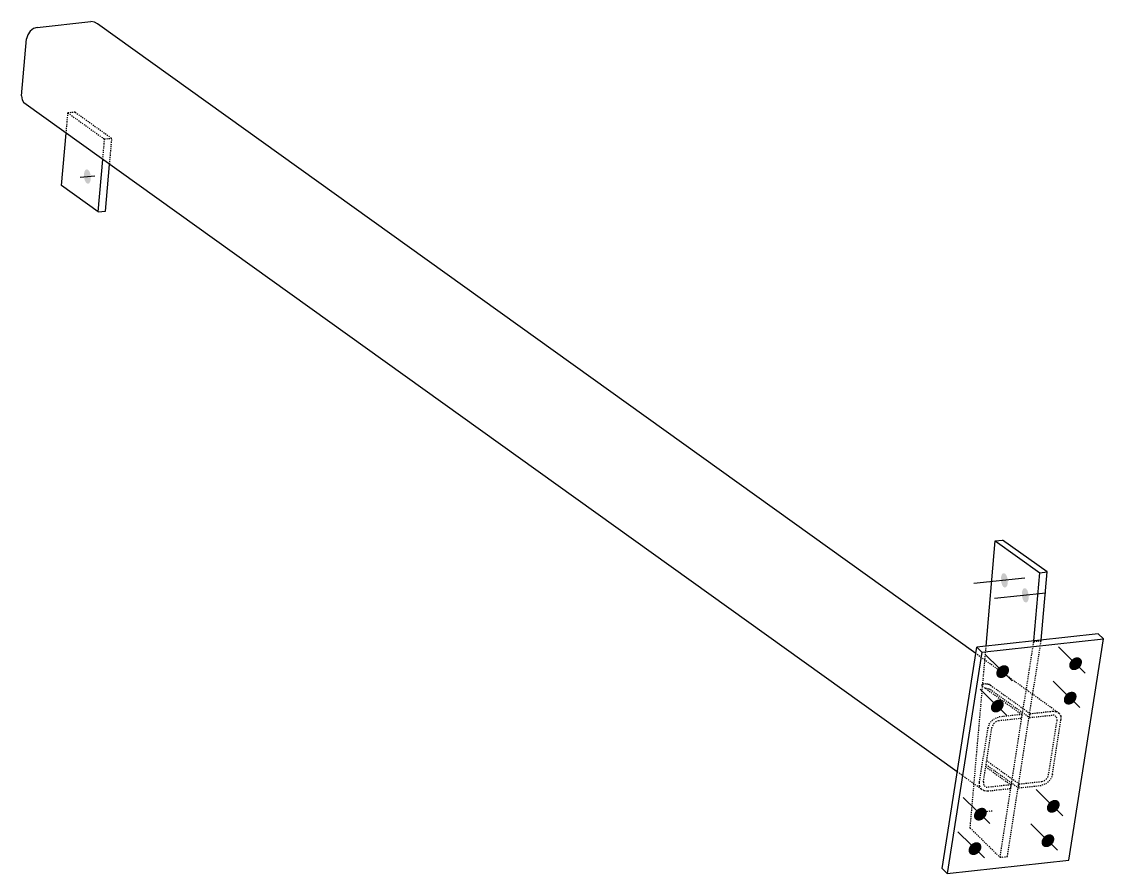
# Model space of a CAD drawing. Header units: millimetres. Extents: x 17 to 27796, y 7 to 1555.
# Drawn here: x 17 to 1969, y 17 to 1555 of the extents above; entities that cross this region are included whole.
import ezdxf

# ---------------------------------------------------------------- set-up
doc = ezdxf.new("R2010")
doc.units = ezdxf.units.MM
doc.linetypes.add('DXK_LINE_DOT2', pattern=[3.9198, 1.9599, -1.9599])
doc.layers.add('STÅL', color=7, linetype='Continuous')

msp = doc.modelspace()

# ---------------------------------------------------------------- hatches: boundary and pattern name
at = {"layer": 'STÅL', "linetype": 'Continuous'}
for points in [[(141.6, 1275.9), (141.7, 1273.2), (141.6, 1270.6), (141.2, 1268.2), (140.6, 1266.1), (139.8, 1264.4), (138.7, 1263.1), (137.5, 1262.4), (136.3, 1262.3), (135, 1262.7), (133.7, 1263.7), (132.5, 1265.2), (131.4, 1267.1), (130.5, 1269.4), (129.9, 1271.9), (129.4, 1274.6), (129.3, 1277.3), (129.4, 1279.9), (129.8, 1282.3), (130.4, 1284.4), (131.3, 1286.1), (132.3, 1287.3), (133.5, 1288), (134.8, 1288.1), (136.1, 1287.7), (137.3, 1286.7), (138.5, 1285.3), (139.6, 1283.4), (140.5, 1281.1), (141.2, 1278.6)], [(1796.8, 546.6), (1797, 543.9), (1796.9, 541.3), (1796.5, 538.9), (1795.9, 536.8), (1795, 535.1), (1794, 533.9), (1792.8, 533.2), (1791.5, 533), (1790.2, 533.5), (1788.9, 534.4), (1787.7, 535.9), (1786.7, 537.8), (1785.8, 540.1), (1785.1, 542.6), (1784.7, 545.3), (1784.5, 548), (1784.6, 550.6), (1785, 553), (1785.7, 555.1), (1786.5, 556.8), (1787.5, 558.1), (1788.7, 558.8), (1790, 558.9), (1791.3, 558.5), (1792.6, 557.5), (1793.8, 556), (1794.8, 554.1), (1795.7, 551.8), (1796.4, 549.3)], [(1834.6, 519.5), (1834.8, 516.8), (1834.7, 514.2), (1834.3, 511.8), (1833.6, 509.7), (1832.8, 508), (1831.7, 506.8), (1830.6, 506.1), (1829.3, 506), (1828, 506.4), (1826.7, 507.4), (1825.5, 508.8), (1824.4, 510.7), (1823.6, 513), (1822.9, 515.5), (1822.5, 518.2), (1822.3, 520.9), (1822.4, 523.5), (1822.8, 525.9), (1823.4, 528), (1824.3, 529.7), (1825.3, 531), (1826.5, 531.7), (1827.8, 531.8), (1829.1, 531.4), (1830.4, 530.4), (1831.6, 528.9), (1832.6, 527), (1833.5, 524.7), (1834.2, 522.2)], [(1780.6, 388.1), (1782.6, 389.9), (1784.9, 391.3), (1787.3, 392.2), (1789.7, 392.7), (1792, 392.7), (1794.1, 392.1), (1796, 391.1), (1797.5, 389.6), (1798.5, 387.8), (1799.1, 385.7), (1799.2, 383.4), (1798.8, 380.9), (1797.9, 378.5), (1796.5, 376.2), (1794.8, 374.2), (1792.7, 372.4), (1790.5, 371), (1788.1, 370), (1785.7, 369.6), (1783.3, 369.6), (1781.2, 370.2), (1779.4, 371.2), (1777.9, 372.6), (1776.8, 374.5), (1776.2, 376.6), (1776.1, 378.9), (1776.6, 381.3), (1777.5, 383.7), (1778.8, 386)], [(1912.2, 402.3), (1914.3, 404.1), (1916.5, 405.5), (1918.9, 406.5), (1921.3, 406.9), (1923.6, 406.9), (1925.8, 406.3), (1927.6, 405.3), (1929.1, 403.9), (1930.2, 402), (1930.8, 399.9), (1930.8, 397.6), (1930.4, 395.2), (1929.5, 392.8), (1928.2, 390.5), (1926.4, 388.4), (1924.4, 386.6), (1922.1, 385.2), (1919.7, 384.3), (1917.3, 383.8), (1915, 383.8), (1912.8, 384.4), (1911, 385.4), (1909.5, 386.9), (1908.5, 388.7), (1907.9, 390.8), (1907.8, 393.1), (1908.2, 395.6), (1909.1, 398), (1910.5, 400.3)], [(1902.5, 340.2), (1904.5, 342), (1906.8, 343.4), (1909.2, 344.3), (1911.6, 344.8), (1913.9, 344.7), (1916.1, 344.2), (1917.9, 343.2), (1919.4, 341.7), (1920.4, 339.9), (1921, 337.8), (1921.1, 335.4), (1920.7, 333), (1919.8, 330.6), (1918.4, 328.3), (1916.7, 326.2), (1914.7, 324.5), (1912.4, 323.1), (1910, 322.1), (1907.6, 321.6), (1905.3, 321.7), (1903.1, 322.2), (1901.3, 323.3), (1899.8, 324.7), (1898.7, 326.5), (1898.2, 328.7), (1898.1, 331), (1898.5, 333.4), (1899.4, 335.8), (1900.7, 338.1)], [(1770.8, 326), (1772.9, 327.7), (1775.2, 329.1), (1777.5, 330.1), (1780, 330.5), (1782.3, 330.5), (1784.4, 330), (1786.3, 328.9), (1787.7, 327.5), (1788.8, 325.6), (1789.4, 323.5), (1789.5, 321.2), (1789.1, 318.8), (1788.1, 316.4), (1786.8, 314.1), (1785.1, 312), (1783, 310.2), (1780.7, 308.8), (1778.3, 307.9), (1775.9, 307.4), (1773.6, 307.5), (1771.5, 308), (1769.6, 309), (1768.1, 310.5), (1767.1, 312.3), (1766.5, 314.4), (1766.4, 316.8), (1766.8, 319.2), (1767.8, 321.6), (1769.1, 323.9)], [(1871.9, 144.9), (1874, 146.6), (1876.3, 148), (1878.6, 149), (1881.1, 149.4), (1883.4, 149.4), (1885.5, 148.9), (1887.4, 147.8), (1888.8, 146.4), (1889.9, 144.5), (1890.5, 142.4), (1890.6, 140.1), (1890.1, 137.7), (1889.2, 135.3), (1887.9, 133), (1886.2, 130.9), (1884.1, 129.1), (1881.8, 127.7), (1879.4, 126.8), (1877, 126.3), (1874.7, 126.4), (1872.6, 126.9), (1870.7, 127.9), (1869.2, 129.4), (1868.2, 131.2), (1867.6, 133.3), (1867.5, 135.7), (1867.9, 138.1), (1868.9, 140.5), (1870.2, 142.8)], [(1740.3, 130.6), (1742.3, 132.4), (1744.6, 133.8), (1747, 134.7), (1749.4, 135.2), (1751.7, 135.2), (1753.9, 134.6), (1755.7, 133.6), (1757.2, 132.1), (1758.3, 130.3), (1758.8, 128.2), (1758.9, 125.9), (1758.5, 123.5), (1757.6, 121.1), (1756.2, 118.8), (1754.5, 116.7), (1752.5, 114.9), (1750.2, 113.5), (1747.8, 112.6), (1745.4, 112.1), (1743.1, 112.1), (1740.9, 112.7), (1739.1, 113.7), (1737.6, 115.2), (1736.5, 117), (1736, 119.1), (1735.9, 121.4), (1736.3, 123.8), (1737.2, 126.2), (1738.6, 128.5)], [(1862.2, 82.7), (1864.3, 84.5), (1866.5, 85.9), (1868.9, 86.8), (1871.3, 87.3), (1873.7, 87.3), (1875.8, 86.7), (1877.6, 85.7), (1879.1, 84.2), (1880.2, 82.4), (1880.8, 80.3), (1880.9, 78), (1880.4, 75.5), (1879.5, 73.1), (1878.2, 70.8), (1876.4, 68.8), (1874.4, 67), (1872.1, 65.6), (1869.7, 64.6), (1867.3, 64.2), (1865, 64.2), (1862.9, 64.8), (1861, 65.8), (1859.5, 67.2), (1858.5, 69.1), (1857.9, 71.2), (1857.8, 73.5), (1858.2, 75.9), (1859.1, 78.3), (1860.5, 80.6)], [(1730.6, 68.5), (1732.6, 70.2), (1734.9, 71.6), (1737.3, 72.6), (1739.7, 73.1), (1742, 73), (1744.1, 72.5), (1746, 71.5), (1747.5, 70), (1748.5, 68.2), (1749.1, 66), (1749.2, 63.7), (1748.8, 61.3), (1747.9, 58.9), (1746.5, 56.6), (1744.8, 54.5), (1742.7, 52.7), (1740.5, 51.4), (1738.1, 50.4), (1735.7, 49.9), (1733.4, 50), (1731.2, 50.5), (1729.4, 51.5), (1727.9, 53), (1726.8, 54.8), (1726.2, 57), (1726.2, 59.3), (1726.6, 61.7), (1727.5, 64.1), (1728.8, 66.4)]]:
    msp.add_hatch(color=96, dxfattribs=at).paths.add_polyline_path(points)

# ---------------------------------------------------------------- linework, layer by layer
at = {"layer": 'STÅL', "color": 2, "linetype": 'Continuous'}
for p, q in [((45, 1544.5), (38.2, 1542.3)), ((45, 1544.5), (141.5, 1554.9)), ((148.1, 1554.2), (141.5, 1554.9)), ((153.5, 1550.8), (148.1, 1554.2)), ((1739.1, 413.8), (153.5, 1550.8)), ((16.8, 1420.9), (25.8, 1523.9)), ((27.8, 1531.2), (25.8, 1523.9)), ((32.1, 1537.7), (27.8, 1531.2)), ((38.2, 1542.3), (32.1, 1537.7)), ((16.8, 1420.9), (17.5, 1413.9)), ((17.5, 1413.9), (20.8, 1408.2)), ((1705.6, 200.1), (20.8, 1408.2)), ((88.9, 1258.9), (97.2, 1353.4)), ((155, 1211.5), (163.3, 1306)), ((168.2, 1212.9), (175.6, 1297.2)), ((155, 1211.5), (88.9, 1258.9)), ((155, 1211.5), (168.2, 1212.9)), ((1757.8, 427.2), (1774.4, 617.4)), ((1774.4, 617.4), (1787.6, 618.8)), ((1774.4, 617.4), (1854.7, 559.8)), ((1867.9, 561.2), (1787.6, 618.8)), ((1843.9, 436.5), (1854.7, 559.8)), ((1854.7, 559.8), (1867.9, 561.2)), ((1857.1, 437.9), (1867.9, 561.2)), ((1960.3, 449.1), (1740.9, 425.3)), ((1750, 416.3), (1969.4, 440.1)), ((1907, 40.5), (1969.4, 440.1)), ((1969.4, 440.1), (1960.3, 449.1)), ((1678.4, 25.8), (1740.9, 425.3)), ((1750, 416.3), (1687.6, 16.8)), ((1740.9, 425.3), (1750, 416.3)), ((1687.6, 16.8), (1907, 40.5)), ((1678.4, 25.8), (1687.6, 16.8))]:
    msp.add_line(p, q, dxfattribs=at)
at = {"layer": 'STÅL', "color": 7, "linetype": 'DXK_LINE_DOT2'}
for p, q in [((97.2, 1353.4), (100.4, 1390)), ((113.5, 1391.4), (100.4, 1390)), ((100.4, 1390), (166.5, 1342.5)), ((113.5, 1391.4), (179.7, 1344)), ((163.3, 1306), (166.5, 1342.5)), ((179.7, 1344), (166.5, 1342.5)), ((175.6, 1297.2), (179.7, 1344)), ((1782.9, 45.8), (1843.8, 435.5)), ((1796.1, 47.3), (1857, 436.9)), ((1843.8, 435.5), (1857, 436.9)), ((1843.8, 435.5), (1843.9, 436.5)), ((1857, 436.9), (1857.1, 437.9)), ((1729, 98.7), (1757.8, 427.2)), ((1889.7, 305.8), (1739.1, 413.8)), ((1750.2, 357.3), (1749.9, 356.2)), ((1749.9, 356.2), (1750.8, 355)), ((1751.7, 358.2), (1750.2, 357.3)), ((1750.8, 355), (1822.4, 303.7)), ((1754.3, 358.7), (1751.7, 358.2)), ((1757.4, 358.8), (1754.3, 358.7)), ((1760.7, 358.4), (1757.4, 358.8)), ((1763.7, 357.7), (1760.7, 358.4)), ((1765.8, 356.6), (1763.7, 357.7)), ((1765.8, 356.6), (1837.3, 305.3)), ((1756, 351.3), (1756.8, 351.3)), ((1756.8, 351.3), (1760.1, 350.9)), ((1760.1, 350.9), (1763, 350.2)), ((1763, 350.2), (1765.1, 349.1)), ((1765.1, 349.1), (1836.2, 298.2)), ((1768.3, 292.7), (1774.6, 297.2)), ((1774.6, 297.2), (1781.5, 299.3)), ((1821.2, 296.6), (1780.4, 292.2)), ((1822.4, 303.7), (1781.5, 299.3)), ((1822.4, 303.7), (1821.2, 296.6)), ((1836.2, 298.2), (1837.3, 305.3)), ((1836.2, 298.2), (1877, 302.6)), ((1837.3, 305.3), (1878.1, 309.7)), ((1870.4, 194.6), (1885.8, 293)), ((1880.9, 302.2), (1877, 302.6)), ((1877.5, 195.4), (1892.8, 293.8)), ((1878.1, 309.7), (1884.6, 309.1)), ((1883.9, 300.2), (1880.9, 302.2)), ((1885.7, 297), (1883.9, 300.2)), ((1884.6, 309.1), (1889.7, 305.8)), ((1885.8, 293), (1885.7, 297)), ((1889.7, 305.8), (1892.6, 300.5)), ((1892.6, 300.5), (1892.8, 293.8)), ((1745.8, 181.1), (1761.2, 279.5)), ((1752.8, 181.9), (1768.2, 280.3)), ((1761.2, 279.5), (1763.6, 286.5)), ((1763.6, 286.5), (1768.3, 292.7)), ((1769.7, 284.5), (1768.2, 280.3)), ((1772.5, 288.2), (1769.7, 284.5)), ((1776.3, 290.9), (1772.5, 288.2)), ((1780.4, 292.2), (1776.3, 290.9)), ((1758.8, 220.3), (1817.4, 178.3)), ((1749, 169), (1705.6, 200.1)), ((1757.1, 209.2), (1802.5, 176.7)), ((1757.7, 213.2), (1816.3, 171.2)), ((1877.5, 195.4), (1875, 188.4)), ((1746.1, 174.4), (1745.8, 181.1)), ((1752.8, 181.9), (1753, 177.9)), ((1753, 177.9), (1754.7, 174.6)), ((1802.5, 176.7), (1761.7, 172.3)), ((1802.5, 176.7), (1801.4, 169.5)), ((1817.4, 178.3), (1816.3, 171.2)), ((1817.4, 178.3), (1858.2, 182.7)), ((1864, 177.7), (1857.1, 175.6)), ((1858.2, 182.7), (1862.4, 184)), ((1862.4, 184), (1866.2, 186.7)), ((1870.3, 182.1), (1864, 177.7)), ((1866.2, 186.7), (1869, 190.4)), ((1869, 190.4), (1870.4, 194.6)), ((1875, 188.4), (1870.3, 182.1)), ((1749, 169), (1746.1, 174.4)), ((1754.1, 165.8), (1749, 169)), ((1760.6, 165.1), (1754.1, 165.8)), ((1754.7, 174.6), (1757.8, 172.7)), ((1757.8, 172.7), (1761.7, 172.3)), ((1801.4, 169.5), (1760.6, 165.1)), ((1816.3, 171.2), (1857.1, 175.6)), ((1729, 98.7), (1782.9, 45.8)), ((1782.9, 45.8), (1796.1, 47.3))]:
    msp.add_line(p, q, dxfattribs=at)
at = {"layer": 'STÅL', "color": 96, "linetype": 'Continuous'}
for p, q in [((122.3, 1273.8), (148.7, 1276.6)), ((1827.6, 550), (1735.5, 540)), ((1865.4, 522.9), (1773.2, 512.9)), ((1804.9, 364.2), (1756.7, 411.5)), ((1936.5, 378.5), (1888.3, 425.8)), ((1926.8, 316.3), (1878.6, 363.6)), ((1795.2, 302.1), (1747, 349.4)), ((1896.3, 121), (1848.1, 168.3)), ((1764.6, 106.8), (1716.4, 154)), ((1886.5, 58.8), (1838.4, 106.1)), ((1754.9, 44.6), (1706.7, 91.9))]:
    msp.add_line(p, q, dxfattribs=at)
at = {"layer": 'STÅL', "color": 96, "linetype": 'DXK_LINE_DOT2'}
msp.add_line((1743.6, 127.1), (1769.9, 130), dxfattribs=at)

doc.saveas('drawing.dxf')
